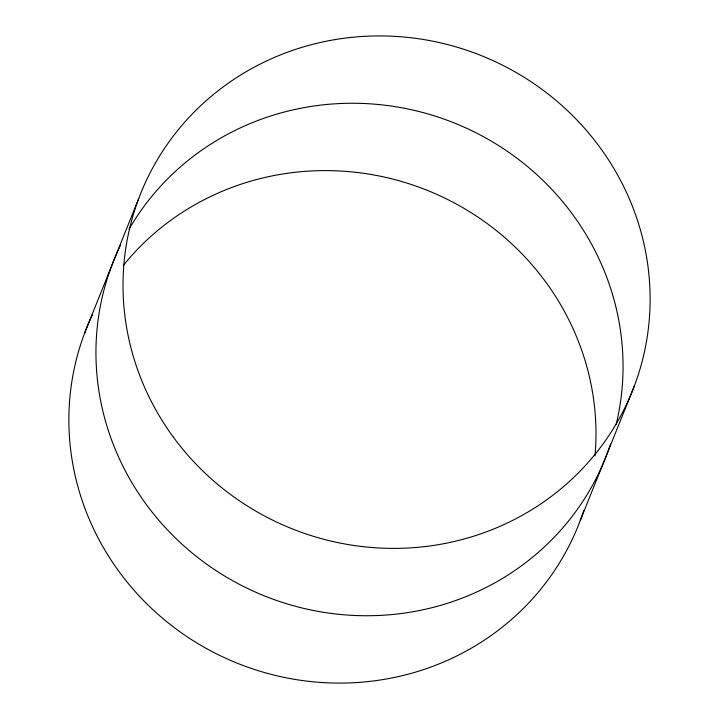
<?xml version="1.0" encoding="UTF-8"?>
<svg xmlns="http://www.w3.org/2000/svg" width="719" height="719" viewBox="0 0 719 719"><rect width="100%" height="100%" fill="white"/><g stroke="black" fill="none" stroke-linecap="round" stroke-linejoin="round"><path stroke-width="1.08" d="M84.59 333.185L138.74 198.498M580.26 520.502L634.41 385.815M610.548 444.081A264.943 254.805 21.9 0 1 263.612 595.575A264.943 254.805 21.9 0 1 120.531 245.197M129.069 229.127A264.943 254.805 21.9 0 1 454.354 123.003A264.943 254.805 21.9 0 1 616.138 424.525M583.81 510.409A264.943 254.805 21.9 0 1 238.088 663.547A264.943 254.805 21.9 0 1 92.535 314.473M123.219 265.572A264.943 254.805 21.9 0 1 427.805 190.562A264.943 254.805 21.9 0 1 594.99 455.936M173.396 437.179A264.943 254.805 21.9 0 0 627.372 402.586A264.943 254.805 21.9 0 0 358.943 36.696A264.943 254.805 21.9 0 0 173.396 437.179"/></g></svg>
